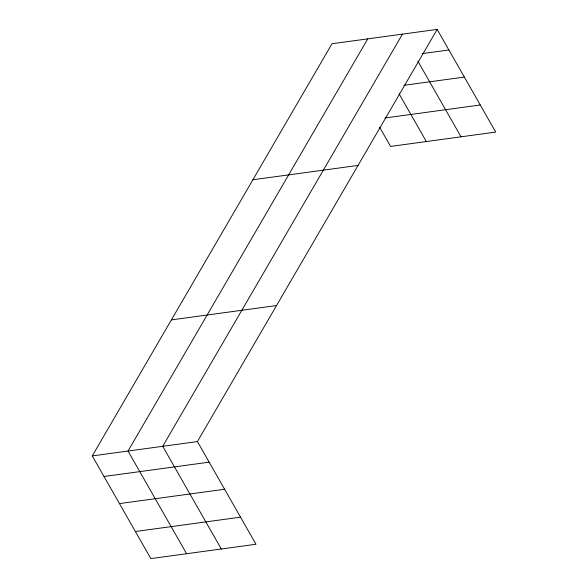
<?xml version="1.0" encoding="UTF-8"?>
<svg xmlns="http://www.w3.org/2000/svg" width="588" height="588" viewBox="0 0 588 588"><rect width="100%" height="100%" fill="white"/><g stroke="black" fill="none" stroke-linecap="round" stroke-linejoin="round"><path stroke-width="0.88" d="M437.163 29.4L197.421 441.573L255.993 544.26L150.837 558.6L92.272 455.92L332.007 43.74L437.163 29.4L495.728 132.079L390.579 146.427L379.672 127.302M367.757 38.867L128.022 451.04L186.594 553.72M402.457 34.133L162.722 446.307L221.294 548.994M422.206 53.626L448.901 49.98M403.853 85.326L464.351 77.072M384.956 117.99L480.278 104.987M252.891 179.759L358.048 165.419M171.387 319.901L276.536 305.554M92.272 455.92L197.421 441.573M104.01 476.5L209.166 462.153M119.467 503.593L224.616 489.253M135.387 531.508L240.536 517.161M417.833 61.093L461.029 136.813M399.046 93.72L426.329 141.546"/></g></svg>
